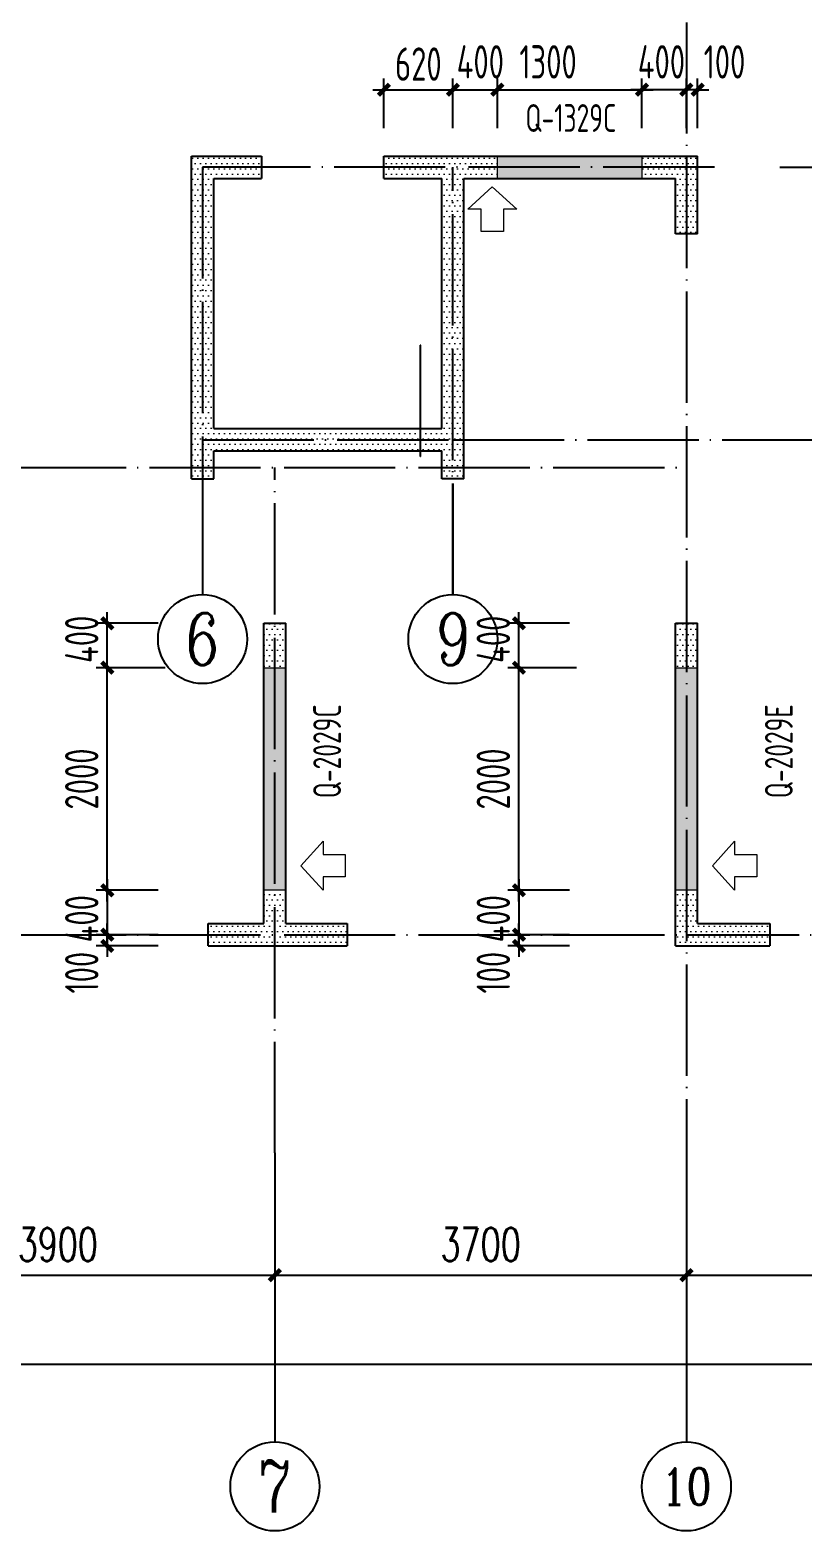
# Model space of a CAD drawing. Extents: x -85320 to 1679916, y -1321939 to 627.
# Drawn here: x 1039818 to 1046766, y -782274 to -768781 of the extents above; entities that cross this region are included whole.
import ezdxf
from ezdxf.enums import TextEntityAlignment as Align

# ---------------------------------------------------------------- set-up
doc = ezdxf.new("R2010")
doc.units = 0
doc.header["$LTSCALE"] = 1000
doc.linetypes.add('DOTE', pattern=[2.42, 2, -0.2, 0.02, -0.2])
for name, color, linetype in [('0004尺寸标注线', 12, 'Continuous'), ('AXIS', 3, 'Continuous'), ('AXIS_TEXT', 7, 'Continuous'), ('DOTE', 1, 'DOTE'), ('G-06墙-01砼墙', 50, 'Continuous')]:
    doc.layers.add(name, color=color, linetype=linetype)
for name, color, linetype, lineweight in [('DIM', 3, 'Continuous', 0), ('WCOL', 7, 'Continuous', 0), ('WCOL_DE_DIM', 3, 'Continuous', 0), ('WCOL_HATCH', 251, 'Continuous', 0), ('预制墙标注', 2, 'Continuous', 18)]:
    doc.layers.add(name, color=color, linetype=linetype, lineweight=lineweight)
doc.styles.add('_TCH_AXIS', font='COMPLEX', dxfattribs={"bigfont": 'GBCBIG'})
doc.styles.add('_TCH_DIM_T3', font='SIMPLEX', dxfattribs={"width": 0.705882, "bigfont": 'GBCBIG'})
doc.styles.add('COMPLEX', font='COMPLEX')
doc.styles.add('TSSD_Rein', font='Tssdeng.shx', dxfattribs={"width": 0.7, "bigfont": 'hztxt.shx'})
doc.styles.add('宋体', font='', dxfattribs={"width": 0.7})
doc.styles.add('样式 1', font='yjkeng.shx', dxfattribs={"width": 0.7, "bigfont": 'yjkchn.shx'})
doc.styles.get('宋体').set_extended_font_data('SimSun')
doc.dimstyles.new('1-1(A2)', dxfattribs={"dimtxt": 3, "dimasz": 1, "dimexe": 1, "dimexo": 1, "dimgap": 0.6, "dimtad": 1, "dimdec": 0, "dimrnd": 5, "dimzin": 0, "dimdsep": 46, "dimtxsty": '宋体', "dimblk": 'ARCHTICK', "dimcen": 1, "dimdle": 1, "dimclrd": 256, "dimclre": 256, "dimclrt": 42, "dimadec": 1, "dimazin": 0, "dimtfac": 1, "dimtdec": 0, "dimtix": 1, "dimtmove": 2, "dimatfit": 3, "dimldrblk": 'DOT', "dimfxl": 2, "dimtvp": 1, "dimtolj": 1, "dimtzin": 0, "dimarcsym": 0})
doc.dimstyles.new('_TCH_ARCH&&100', dxfattribs={"dimtxt": 297.5, "dimasz": 100, "dimexe": 250, "dimexo": 300, "dimgap": 126.25, "dimtad": 1, "dimdec": 0, "dimzin": 0, "dimdsep": 46, "dimtxsty": '_TCH_DIM_T3', "dimblk": 'ARCHTICK', "dimcen": 0.09, "dimclrt": 7, "dimazin": 2, "dimtfac": 1, "dimtdec": 0, "dimtix": 1, "dimtmove": 2, "dimatfit": 3, "dimfxl": 1, "dimtolj": 1, "dimtzin": 0, "dimarcsym": 0})
doc.dimstyles.new('TSSD_100_100$0', dxfattribs={"dimtxt": 300, "dimasz": 100, "dimexe": 100, "dimexo": 250, "dimgap": 80, "dimtad": 1, "dimdec": 0, "dimzin": 0, "dimdsep": 46, "dimtxsty": 'TSSD_Rein', "dimblk": 'ARCHTICK', "dimcen": 0, "dimdle": 100, "dimclrt": 7, "dimadec": 0, "dimazin": 0, "dimtfac": 1, "dimtdec": 0, "dimtix": 1, "dimtmove": 2, "dimatfit": 3, "dimldrblk": '_TSDBK', "dimfxl": 1, "dimtolj": 1, "dimtzin": 0, "dimarcsym": 0})
pattern_1 = [(0, (-5661462.457, -507233), (23.8125, 47.625), [0, -47.625])]
pattern_2 = [(0, (-5661462.457, -506133), (23.8125, 47.625), [0, -47.625])]

# ---------------------------------------------------------------- blocks, each defined once
blk = doc.blocks.new('_ArchTick')
at = {"color": 0, "linetype": 'ByBlock', "const_width": 0.4}
blk.add_lwpolyline([(-0.5, -0.5), (0.5, 0.5)], dxfattribs=at)
blk = doc.blocks.new('*D1075')
at = {"layer": 'AXIS', "color": 0, "lineweight": -2, "transparency": 16777216}
for p, q in [((1038119, -779176), (1038119, -780224)), ((1042019, -779176), (1042019, -780224)), ((1038119, -779974), (1042019, -779974))]:
    blk.add_line(p, q, dxfattribs=at)
at = {"layer": 'Defpoints', "color": 0, "transparency": 16777216}
for p in [(1038119, -778876), (1042019, -778876), (1042019, -779974)]:
    blk.add_point(p, dxfattribs=at)
at = {"layer": 'AXIS', "color": 0, "lineweight": -2, "transparency": 16777216, "xscale": 100, "yscale": 100, "zscale": 100, "rotation": 180}
blk.add_blockref('_ArchTick', (1038119, -779974), dxfattribs=at)
at = {"layer": 'AXIS', "color": 0, "lineweight": -2, "transparency": 16777216, "xscale": 100, "yscale": 100, "zscale": 100}
blk.add_blockref('_ArchTick', (1042019, -779974), dxfattribs=at)
at = {"layer": 'AXIS', "color": 7, "transparency": 16777216, "insert": (1040069, -779699), "char_height": 297.5, "attachment_point": 5, "style": '_TCH_DIM_T3'}
blk.add_mtext('\\A1;3900', dxfattribs=at)
blk = doc.blocks.new('*D1076')
at = {"layer": 'AXIS', "color": 0, "lineweight": -2, "transparency": 16777216}
for p, q in [((1042019, -779176), (1042019, -780224)), ((1045719, -779176), (1045719, -780224)), ((1042019, -779974), (1045719, -779974))]:
    blk.add_line(p, q, dxfattribs=at)
at = {"layer": 'Defpoints', "color": 0, "transparency": 16777216}
for p in [(1042019, -778876), (1045719, -778876), (1045719, -779974)]:
    blk.add_point(p, dxfattribs=at)
at = {"layer": 'AXIS', "color": 0, "lineweight": -2, "transparency": 16777216, "xscale": 100, "yscale": 100, "zscale": 100, "rotation": 180}
blk.add_blockref('_ArchTick', (1042019, -779974), dxfattribs=at)
at = {"layer": 'AXIS', "color": 0, "lineweight": -2, "transparency": 16777216, "xscale": 100, "yscale": 100, "zscale": 100}
blk.add_blockref('_ArchTick', (1045719, -779974), dxfattribs=at)
at = {"layer": 'AXIS', "color": 7, "transparency": 16777216, "insert": (1043869, -779699), "char_height": 297.5, "attachment_point": 5, "style": '_TCH_DIM_T3'}
blk.add_mtext('\\A1;3700', dxfattribs=at)
blk = doc.blocks.new('*D1077')
at = {"layer": 'AXIS', "color": 0, "lineweight": -2, "transparency": 16777216}
for p, q in [((1045719, -779176), (1045719, -780224)), ((1049819, -779176), (1049819, -780224)), ((1045719, -779974), (1049819, -779974))]:
    blk.add_line(p, q, dxfattribs=at)
at = {"layer": 'Defpoints', "color": 0, "transparency": 16777216}
for p in [(1045719, -778876), (1049819, -778876), (1049819, -779974)]:
    blk.add_point(p, dxfattribs=at)
at = {"layer": 'AXIS', "color": 0, "lineweight": -2, "transparency": 16777216, "xscale": 100, "yscale": 100, "zscale": 100, "rotation": 180}
blk.add_blockref('_ArchTick', (1045719, -779974), dxfattribs=at)
at = {"layer": 'AXIS', "color": 0, "lineweight": -2, "transparency": 16777216, "xscale": 100, "yscale": 100, "zscale": 100}
blk.add_blockref('_ArchTick', (1049819, -779974), dxfattribs=at)
at = {"layer": 'AXIS', "color": 7, "transparency": 16777216, "insert": (1047769, -779699), "char_height": 297.5, "attachment_point": 5, "style": '_TCH_DIM_T3'}
blk.add_mtext('\\A1;4100', dxfattribs=at)
blk = doc.blocks.new('*D1116')
at = {"layer": 'AXIS', "color": 0, "lineweight": -2, "transparency": 16777216}
for p, q in [((1034519, -779176), (1034519, -781024)), ((1081119, -779176), (1081119, -781024)), ((1034519, -780774), (1081119, -780774))]:
    blk.add_line(p, q, dxfattribs=at)
at = {"layer": 'Defpoints', "color": 0, "transparency": 16777216}
for p in [(1034519, -778876), (1081119, -778876), (1081119, -780774)]:
    blk.add_point(p, dxfattribs=at)
at = {"layer": 'AXIS', "color": 0, "lineweight": -2, "transparency": 16777216, "xscale": 100, "yscale": 100, "zscale": 100, "rotation": 180}
blk.add_blockref('_ArchTick', (1034519, -780774), dxfattribs=at)
at = {"layer": 'AXIS', "color": 0, "lineweight": -2, "transparency": 16777216, "xscale": 100, "yscale": 100, "zscale": 100}
blk.add_blockref('_ArchTick', (1081119, -780774), dxfattribs=at)
at = {"layer": 'AXIS', "color": 7, "transparency": 16777216, "insert": (1057819, -780499), "char_height": 297.5, "attachment_point": 5, "style": '_TCH_DIM_T3'}
blk.add_mtext('\\A1;46600', dxfattribs=at)
blk = doc.blocks.new('_AXISO')
blk.add_circle((0, 0), 0.5)
at = {"layer": 'AXIS_TEXT', "style": 'COMPLEX', "width": 1.041667}
blk.add_attdef('A', text='', height=0.56, dxfattribs=at).set_placement((-0.25, -0.28), (0.25, -0.28), align=Align.FIT)
blk = doc.blocks.new('*D1121')
at = {"layer": 'Defpoints', "color": 0, "transparency": 16777216}
for p in [(1040513, -776914), (1041219, -776914), (1041219, -777014)]:
    blk.add_point(p, dxfattribs=at)
at = {"layer": 'DIM', "color": 0, "lineweight": -2, "transparency": 16777216}
for p, q in [((1040969, -776914), (1040413, -776914)), ((1040513, -776914), (1040513, -776814)), ((1040513, -777014), (1040513, -776914)), ((1040969, -777014), (1040413, -777014)), ((1040513, -777014), (1040513, -777114))]:
    blk.add_line(p, q, dxfattribs=at)
at = {"layer": 'DIM', "color": 0, "lineweight": -2, "transparency": 16777216, "xscale": 100, "yscale": 100, "zscale": 100}
for p, rotation in [((1040513, -776914), 270), ((1040513, -777014), 90)]:
    blk.add_blockref('_ArchTick', p, dxfattribs=dict(at, rotation=rotation))
at = {"layer": 'DIM', "color": 7, "transparency": 16777216, "insert": (1040283, -777255), "char_height": 300, "attachment_point": 5, "rotation": 90, "style": 'TSSD_Rein'}
blk.add_mtext('\\A1;100', dxfattribs=at)
blk = doc.blocks.new('_TSDBK')
blk.add_line((-1, 0), (0, 0))
at = {"const_width": 0.5}
blk.add_lwpolyline([(-0.7, -0.7), (0.7, 0.7)], dxfattribs=at)
blk = doc.blocks.new('*D1122')
at = {"layer": 'Defpoints', "color": 0, "transparency": 16777216}
for p in [(1040513, -774514), (1041282, -774514), (1041219, -776514)]:
    blk.add_point(p, dxfattribs=at)
at = {"layer": 'DIM', "color": 0, "lineweight": -2, "transparency": 16777216}
for p, q in [((1041032, -774514), (1040413, -774514)), ((1040513, -776614), (1040513, -774414)), ((1040969, -776514), (1040413, -776514))]:
    blk.add_line(p, q, dxfattribs=at)
at = {"layer": 'DIM', "color": 0, "lineweight": -2, "transparency": 16777216, "xscale": 100, "yscale": 100, "zscale": 100}
for p, rotation in [((1040513, -774514), 90), ((1040513, -776514), 270)]:
    blk.add_blockref('_ArchTick', p, dxfattribs=dict(at, rotation=rotation))
at = {"layer": 'DIM', "color": 7, "transparency": 16777216, "insert": (1040283, -775514), "char_height": 300, "attachment_point": 5, "rotation": 90, "style": 'TSSD_Rein'}
blk.add_mtext('\\A1;2000', dxfattribs=at)
blk = doc.blocks.new('*D1123')
at = {"layer": 'Defpoints', "color": 0, "transparency": 16777216}
for p in [(1041219, -776514), (1040513, -776914), (1041219, -776914)]:
    blk.add_point(p, dxfattribs=at)
at = {"layer": 'DIM', "color": 0, "lineweight": -2, "transparency": 16777216}
for p, q in [((1040969, -776514), (1040413, -776514)), ((1040513, -776414), (1040513, -777014)), ((1040969, -776914), (1040413, -776914))]:
    blk.add_line(p, q, dxfattribs=at)
at = {"layer": 'DIM', "color": 0, "lineweight": -2, "transparency": 16777216, "xscale": 100, "yscale": 100, "zscale": 100}
for p, rotation in [((1040513, -776514), 90), ((1040513, -776914), 270)]:
    blk.add_blockref('_ArchTick', p, dxfattribs=dict(at, rotation=rotation))
at = {"layer": 'DIM', "color": 7, "transparency": 16777216, "insert": (1040283, -776770), "char_height": 300, "attachment_point": 5, "rotation": 90, "style": 'TSSD_Rein'}
blk.add_mtext('\\A1;400', dxfattribs=at)
blk = doc.blocks.new('*D1124')
at = {"layer": 'Defpoints', "color": 0, "transparency": 16777216}
for p in [(1040513, -774114), (1041219, -774114), (1041219, -774514)]:
    blk.add_point(p, dxfattribs=at)
at = {"layer": 'DIM', "color": 0, "lineweight": -2, "transparency": 16777216}
for p, q in [((1040969, -774114), (1040413, -774114)), ((1040513, -774614), (1040513, -774014)), ((1040969, -774514), (1040413, -774514))]:
    blk.add_line(p, q, dxfattribs=at)
at = {"layer": 'DIM', "color": 0, "lineweight": -2, "transparency": 16777216, "xscale": 100, "yscale": 100, "zscale": 100}
for p, rotation in [((1040513, -774114), 90), ((1040513, -774514), 270)]:
    blk.add_blockref('_ArchTick', p, dxfattribs=dict(at, rotation=rotation))
at = {"layer": 'DIM', "color": 7, "transparency": 16777216, "insert": (1040283, -774258), "char_height": 300, "attachment_point": 5, "rotation": 90, "style": 'TSSD_Rein'}
blk.add_mtext('\\A1;400', dxfattribs=at)
blk = doc.blocks.new('*D1125')
at = {"layer": 'Defpoints', "color": 0, "transparency": 16777216}
for p in [(1044213, -776914), (1044919, -776914), (1044919, -777014)]:
    blk.add_point(p, dxfattribs=at)
at = {"layer": 'DIM', "color": 0, "lineweight": -2, "transparency": 16777216}
for p, q in [((1044669, -776914), (1044113, -776914)), ((1044213, -776914), (1044213, -776814)), ((1044213, -777014), (1044213, -776914)), ((1044669, -777014), (1044113, -777014)), ((1044213, -777014), (1044213, -777114))]:
    blk.add_line(p, q, dxfattribs=at)
at = {"layer": 'DIM', "color": 0, "lineweight": -2, "transparency": 16777216, "xscale": 100, "yscale": 100, "zscale": 100}
for p, rotation in [((1044213, -776914), 270), ((1044213, -777014), 90)]:
    blk.add_blockref('_ArchTick', p, dxfattribs=dict(at, rotation=rotation))
at = {"layer": 'DIM', "color": 7, "transparency": 16777216, "insert": (1043983, -777255), "char_height": 300, "attachment_point": 5, "rotation": 90, "style": 'TSSD_Rein'}
blk.add_mtext('\\A1;100', dxfattribs=at)
blk = doc.blocks.new('*D1126')
at = {"layer": 'Defpoints', "color": 0, "transparency": 16777216}
for p in [(1044213, -774514), (1044982, -774514), (1044919, -776514)]:
    blk.add_point(p, dxfattribs=at)
at = {"layer": 'DIM', "color": 0, "lineweight": -2, "transparency": 16777216}
for p, q in [((1044732, -774514), (1044113, -774514)), ((1044213, -776614), (1044213, -774414)), ((1044669, -776514), (1044113, -776514))]:
    blk.add_line(p, q, dxfattribs=at)
at = {"layer": 'DIM', "color": 0, "lineweight": -2, "transparency": 16777216, "xscale": 100, "yscale": 100, "zscale": 100}
for p, rotation in [((1044213, -774514), 90), ((1044213, -776514), 270)]:
    blk.add_blockref('_ArchTick', p, dxfattribs=dict(at, rotation=rotation))
at = {"layer": 'DIM', "color": 7, "transparency": 16777216, "insert": (1043983, -775514), "char_height": 300, "attachment_point": 5, "rotation": 90, "style": 'TSSD_Rein'}
blk.add_mtext('\\A1;2000', dxfattribs=at)
blk = doc.blocks.new('*D1127')
at = {"layer": 'Defpoints', "color": 0, "transparency": 16777216}
for p in [(1044919, -776514), (1044213, -776914), (1044919, -776914)]:
    blk.add_point(p, dxfattribs=at)
at = {"layer": 'DIM', "color": 0, "lineweight": -2, "transparency": 16777216}
for p, q in [((1044669, -776514), (1044113, -776514)), ((1044213, -776414), (1044213, -777014)), ((1044669, -776914), (1044113, -776914))]:
    blk.add_line(p, q, dxfattribs=at)
at = {"layer": 'DIM', "color": 0, "lineweight": -2, "transparency": 16777216, "xscale": 100, "yscale": 100, "zscale": 100}
for p, rotation in [((1044213, -776514), 90), ((1044213, -776914), 270)]:
    blk.add_blockref('_ArchTick', p, dxfattribs=dict(at, rotation=rotation))
at = {"layer": 'DIM', "color": 7, "transparency": 16777216, "insert": (1043983, -776770), "char_height": 300, "attachment_point": 5, "rotation": 90, "style": 'TSSD_Rein'}
blk.add_mtext('\\A1;400', dxfattribs=at)
blk = doc.blocks.new('*D1128')
at = {"layer": 'Defpoints', "color": 0, "transparency": 16777216}
for p in [(1044213, -774114), (1044919, -774114), (1044919, -774514)]:
    blk.add_point(p, dxfattribs=at)
at = {"layer": 'DIM', "color": 0, "lineweight": -2, "transparency": 16777216}
for p, q in [((1044669, -774114), (1044113, -774114)), ((1044213, -774614), (1044213, -774014)), ((1044669, -774514), (1044113, -774514))]:
    blk.add_line(p, q, dxfattribs=at)
at = {"layer": 'DIM', "color": 0, "lineweight": -2, "transparency": 16777216, "xscale": 100, "yscale": 100, "zscale": 100}
for p, rotation in [((1044213, -774114), 90), ((1044213, -774514), 270)]:
    blk.add_blockref('_ArchTick', p, dxfattribs=dict(at, rotation=rotation))
at = {"layer": 'DIM', "color": 7, "transparency": 16777216, "insert": (1043983, -774258), "char_height": 300, "attachment_point": 5, "rotation": 90, "style": 'TSSD_Rein'}
blk.add_mtext('\\A1;400', dxfattribs=at)
blk = doc.blocks.new('*D1188')
at = {"layer": 'Defpoints', "color": 0, "transparency": 16777216}
for p in [(1043619, -769317), (1042999, -769914), (1043619, -769914)]:
    blk.add_point(p, dxfattribs=at)
at = {"layer": 'DIM', "color": 0, "lineweight": -2, "transparency": 16777216}
for p, q in [((1042999, -769664), (1042999, -769217)), ((1043619, -769664), (1043619, -769217)), ((1042899, -769317), (1043719, -769317))]:
    blk.add_line(p, q, dxfattribs=at)
at = {"layer": 'DIM', "color": 0, "lineweight": -2, "transparency": 16777216, "xscale": 100, "yscale": 100, "zscale": 100, "rotation": 180}
blk.add_blockref('_ArchTick', (1042999, -769317), dxfattribs=at)
at = {"layer": 'DIM', "color": 0, "lineweight": -2, "transparency": 16777216, "xscale": 100, "yscale": 100, "zscale": 100}
blk.add_blockref('_ArchTick', (1043619, -769317), dxfattribs=at)
at = {"layer": 'DIM', "color": 7, "transparency": 16777216, "insert": (1043309, -769087), "char_height": 300, "attachment_point": 5, "style": 'TSSD_Rein'}
blk.add_mtext('\\A1;620', dxfattribs=at)
blk = doc.blocks.new('*D1189')
at = {"layer": 'Defpoints', "color": 0, "transparency": 16777216}
for p in [(1044019, -769317), (1043619, -769914), (1044019, -769914)]:
    blk.add_point(p, dxfattribs=at)
at = {"layer": 'DIM', "color": 0, "lineweight": -2, "transparency": 16777216}
for p, q in [((1043619, -769664), (1043619, -769217)), ((1044019, -769664), (1044019, -769217)), ((1043519, -769317), (1044119, -769317))]:
    blk.add_line(p, q, dxfattribs=at)
at = {"layer": 'DIM', "color": 0, "lineweight": -2, "transparency": 16777216, "xscale": 100, "yscale": 100, "zscale": 100, "rotation": 180}
blk.add_blockref('_ArchTick', (1043619, -769317), dxfattribs=at)
at = {"layer": 'DIM', "color": 0, "lineweight": -2, "transparency": 16777216, "xscale": 100, "yscale": 100, "zscale": 100}
blk.add_blockref('_ArchTick', (1044019, -769317), dxfattribs=at)
at = {"layer": 'DIM', "color": 7, "transparency": 16777216, "insert": (1043866, -769067), "char_height": 300, "attachment_point": 5, "style": 'TSSD_Rein'}
blk.add_mtext('\\A1;400', dxfattribs=at)
blk = doc.blocks.new('*D1190')
at = {"layer": 'Defpoints', "color": 0, "transparency": 16777216}
for p in [(1045719, -769317), (1045719, -769914), (1045819, -769914)]:
    blk.add_point(p, dxfattribs=at)
at = {"layer": 'DIM', "color": 0, "lineweight": -2, "transparency": 16777216}
for p, q in [((1045719, -769664), (1045719, -769217)), ((1045819, -769664), (1045819, -769217)), ((1045719, -769317), (1045619, -769317)), ((1045819, -769317), (1045719, -769317)), ((1045819, -769317), (1045919, -769317))]:
    blk.add_line(p, q, dxfattribs=at)
at = {"layer": 'DIM', "color": 0, "lineweight": -2, "transparency": 16777216, "xscale": 100, "yscale": 100, "zscale": 100}
blk.add_blockref('_ArchTick', (1045719, -769317), dxfattribs=at)
at = {"layer": 'DIM', "color": 0, "lineweight": -2, "transparency": 16777216, "xscale": 100, "yscale": 100, "zscale": 100, "rotation": 180}
blk.add_blockref('_ArchTick', (1045819, -769317), dxfattribs=at)
at = {"layer": 'DIM', "color": 7, "transparency": 16777216, "insert": (1046061, -769067), "char_height": 300, "attachment_point": 5, "style": 'TSSD_Rein'}
blk.add_mtext('\\A1;100', dxfattribs=at)
blk = doc.blocks.new('*D1191')
at = {"layer": 'Defpoints', "color": 0, "transparency": 16777216}
for p in [(1045319, -769317), (1045319, -769914), (1045719, -769914)]:
    blk.add_point(p, dxfattribs=at)
at = {"layer": 'DIM', "color": 0, "lineweight": -2, "transparency": 16777216}
for p, q in [((1045319, -769664), (1045319, -769217)), ((1045719, -769664), (1045719, -769217)), ((1045819, -769317), (1045219, -769317))]:
    blk.add_line(p, q, dxfattribs=at)
at = {"layer": 'DIM', "color": 0, "lineweight": -2, "transparency": 16777216, "xscale": 100, "yscale": 100, "zscale": 100, "rotation": 180}
blk.add_blockref('_ArchTick', (1045319, -769317), dxfattribs=at)
at = {"layer": 'DIM', "color": 0, "lineweight": -2, "transparency": 16777216, "xscale": 100, "yscale": 100, "zscale": 100}
blk.add_blockref('_ArchTick', (1045719, -769317), dxfattribs=at)
at = {"layer": 'DIM', "color": 7, "transparency": 16777216, "insert": (1045494, -769067), "char_height": 300, "attachment_point": 5, "style": 'TSSD_Rein'}
blk.add_mtext('\\A1;400', dxfattribs=at)
blk = doc.blocks.new('*D1192')
at = {"layer": 'Defpoints', "color": 0, "transparency": 16777216}
for p in [(1045319, -769317), (1044019, -769914), (1045319, -769914)]:
    blk.add_point(p, dxfattribs=at)
at = {"layer": 'DIM', "color": 0, "lineweight": -2, "transparency": 16777216}
for p, q in [((1044019, -769664), (1044019, -769217)), ((1045319, -769664), (1045319, -769217)), ((1043919, -769317), (1045419, -769317))]:
    blk.add_line(p, q, dxfattribs=at)
at = {"layer": 'DIM', "color": 0, "lineweight": -2, "transparency": 16777216, "xscale": 100, "yscale": 100, "zscale": 100, "rotation": 180}
blk.add_blockref('_ArchTick', (1044019, -769317), dxfattribs=at)
at = {"layer": 'DIM', "color": 0, "lineweight": -2, "transparency": 16777216, "xscale": 100, "yscale": 100, "zscale": 100}
blk.add_blockref('_ArchTick', (1045319, -769317), dxfattribs=at)
at = {"layer": 'DIM', "color": 7, "transparency": 16777216, "insert": (1044475, -769067), "char_height": 300, "attachment_point": 5, "style": 'TSSD_Rein'}
blk.add_mtext('\\A1;1300', dxfattribs=at)
blk = doc.blocks.new('*D1275')
at = {"layer": '0004尺寸标注线', "lineweight": -2, "transparency": 16777216}
for p, q in [((1043330, -771614), (1043327, -771614)), ((1043328, -772615), (1043328, -771613)), ((1043330, -772614), (1043327, -772614))]:
    blk.add_line(p, q, dxfattribs=at)
at = {"layer": 'Defpoints', "color": 0, "transparency": 16777216}
for p in [(1043328, -771614), (1043982, -771614), (1043719, -772614)]:
    blk.add_point(p, dxfattribs=at)
at = {"layer": '0004尺寸标注线', "lineweight": -2, "transparency": 16777216}
for p, rotation in [((1043328, -771614), 90), ((1043328, -772614), 270)]:
    blk.add_blockref('_ArchTick', p, dxfattribs=dict(at, rotation=rotation))
at = {"layer": '0004尺寸标注线', "color": 42, "transparency": 16777216, "insert": (1043326, -772114), "char_height": 3, "attachment_point": 5, "rotation": 90, "style": '宋体'}
blk.add_mtext('\\A1;40000', dxfattribs=at)
blk = doc.blocks.new('_Dot')
at = {"color": 0, "linetype": 'ByBlock', "lineweight": -2}
blk.add_line((-0.5, 0), (-1, 0), dxfattribs=at)
at = {"color": 0, "linetype": 'ByBlock', "const_width": 0.5}
blk.add_lwpolyline([(-0.25, 0, 1), (0.25, 0, 1)], format="xyb", close=True, dxfattribs=at)

msp = doc.modelspace()

# ---------------------------------------------------------------- hatches: boundary and pattern name
at = {"layer": 'WCOL_DE_DIM'}
h = msp.add_hatch(color=6, dxfattribs=at)
h.dxf.hatch_style = 1
h.paths.add_polyline_path([(1044019.045, -769914.127), (1045319.045, -769914.126), (1045319.045, -770114.126), (1044019.045, -770114.127)])
h = msp.add_hatch(color=6, dxfattribs=at)
h.dxf.hatch_style = 1
h.paths.add_polyline_path([(1041919.045, -774514.127), (1042119.045, -774514.127), (1042119.045, -776514.126), (1041919.045, -776514.126)])
h = msp.add_hatch(color=6, dxfattribs=at)
h.dxf.hatch_style = 1
h.paths.add_polyline_path([(1045619.045, -774514.127), (1045819.045, -774514.127), (1045819.045, -776514.126), (1045619.045, -776514.126)])
at = {"layer": 'WCOL_HATCH'}
h = msp.add_hatch(dxfattribs=at)
h.set_pattern_fill('DOTS', color=256, scale=30, style=0)
h.set_pattern_definition(pattern_1)
h.paths.add_polyline_path([(1041269.045, -769914.126), (1041269.044, -772464.127), (1041469.044, -772464.127), (1041469.045, -770114.126), (1041899.045, -770114.126), (1041899.045, -769914.126)])
h = msp.add_hatch(dxfattribs=at)
h.set_pattern_fill('DOTS', color=256, scale=30, style=0)
h.set_pattern_definition(pattern_1)
h.paths.add_polyline_path([(1042999.045, -769914.126), (1042999.045, -770114.126), (1043519.045, -770114.126), (1043519.045, -770414.126), (1043719.045, -770414.126), (1043719.045, -770114.126), (1044019.045, -770114.126), (1044019.045, -769914.126)])
h = msp.add_hatch(dxfattribs=at)
h.set_pattern_fill('DOTS', color=256, scale=30, style=0)
h.set_pattern_definition(pattern_1)
h.paths.add_polyline_path([(1045319.045, -769914.126), (1045319.045, -770114.126), (1045619.045, -770114.126), (1045619.045, -770614.126), (1045819.045, -770614.126), (1045819.045, -769914.126)], flags=0)
h = msp.add_hatch(dxfattribs=at)
h.set_pattern_fill('DOTS', color=256, scale=30, style=0)
h.set_pattern_definition(pattern_1)
h.paths.add_polyline_path([(1043219.045, -772364.126), (1043219.045, -772564.126), (1043519.045, -772564.126), (1043519.045, -772814.126), (1043719.045, -772814.126), (1043719.044, -770414.126), (1043519.044, -770414.126), (1043519.045, -772364.126)])
h = msp.add_hatch(dxfattribs=at)
h.set_pattern_fill('DOTS', color=256, scale=30, style=0)
h.set_pattern_definition(pattern_1)
h.paths.add_polyline_path([(1041269.045, -772614.126), (1041269.045, -772814.126), (1041469.045, -772814.126), (1041469.045, -772564.126), (1043219.045, -772564.127), (1043219.045, -772364.127), (1041469.045, -772364.126), (1041469.045, -772064.126), (1041269.045, -772064.126)])
h = msp.add_hatch(dxfattribs=at)
h.set_pattern_fill('DOTS', color=256, scale=30, style=0)
h.set_pattern_definition(pattern_2)
h.paths.add_polyline_path([(1041919.045, -774114.127), (1041919.045, -774514.127), (1042119.045, -774514.127), (1042119.045, -774114.127)], flags=0)
h = msp.add_hatch(dxfattribs=at)
h.set_pattern_fill('DOTS', color=256, scale=30, style=0)
h.set_pattern_definition(pattern_2)
h.paths.add_polyline_path([(1045619.045, -774114.127), (1045619.045, -774514.127), (1045819.045, -774514.127), (1045819.045, -774114.127)], flags=0)
h = msp.add_hatch(dxfattribs=at)
h.set_pattern_fill('DOTS', color=256, scale=30, style=0)
h.set_pattern_definition(pattern_1)
h.paths.add_polyline_path([(1041419.045, -776814.126), (1041419.045, -777014.126), (1042669.045, -777014.126), (1042669.045, -776814.126), (1042119.045, -776814.126), (1042119.045, -776514.126), (1041919.045, -776514.126), (1041919.045, -776814.126)], flags=0)
h = msp.add_hatch(dxfattribs=at)
h.set_pattern_fill('DOTS', color=256, scale=30, style=0)
h.set_pattern_definition(pattern_1)
h.paths.add_polyline_path([(1045619.045, -776814.126), (1045619.045, -777014.126), (1046469.045, -777014.126), (1046469.045, -776814.126), (1045819.045, -776814.126), (1045819.045, -776514.126), (1045619.045, -776514.126)])

# ---------------------------------------------------------------- linework, layer by layer
at = {"layer": 'AXIS', "color": 0}
for p, q in [((1046558.544, -770014.127), (1047558.544, -770014.127)), ((1041369.044, -772856.456), (1041369.044, -773856.456)), ((1043619.044, -772856.456), (1043619.044, -773856.456))]:
    msp.add_line(p, q, dxfattribs=at)
at = {"layer": 'AXIS'}
for p, q in [((1042019.044, -778875.598), (1042019.044, -781474.098)), ((1045719.044, -778875.598), (1045719.044, -781474.098))]:
    msp.add_line(p, q, dxfattribs=at)
at = {"layer": 'DOTE', "ltscale": 0.5}
for p, q in [((1045719.044, -760242.387), (1045719.044, -778875.598)), ((1041369.044, -770014.127), (1041369.044, -773856.456)), ((1045970.727, -770014.127), (1041369.044, -770014.127)), ((1043619.044, -773856.456), (1043619.044, -770014.127)), ((1041369.044, -772464.127), (1043619.044, -772464.127)), ((1043619.044, -772464.127), (1074269.044, -772464.127)), ((1032421.261, -772714.127), (1045719.044, -772714.127)), ((1042019.044, -778875.598), (1042019.044, -772714.127)), ((1032421.261, -776914.127), (1082905.734, -776914.127))]:
    msp.add_line(p, q, dxfattribs=at)
at = {"layer": 'G-06墙-01砼墙'}
for p, q in [((1041269.045, -769914.126), (1041899.045, -769914.126)), ((1041269.045, -772364.126), (1041269.045, -769914.126)), ((1041899.045, -769914.126), (1041899.045, -770114.126)), ((1042999.045, -769914.126), (1043519.045, -769914.126)), ((1042999.045, -770114.126), (1042999.045, -769914.126)), ((1043519.045, -769914.126), (1045819.045, -769914.126)), ((1045819.045, -770614.126), (1045819.045, -769914.126)), ((1041469.045, -770114.126), (1041899.045, -770114.126)), ((1041469.045, -772364.126), (1041469.045, -770114.126)), ((1042999.045, -770114.126), (1043519.045, -770114.126)), ((1043519.045, -772364.126), (1043519.045, -770114.126)), ((1043719.045, -770114.126), (1045619.045, -770114.126)), ((1043719.045, -772364.126), (1043719.045, -770114.126)), ((1045619.045, -770614.126), (1045619.045, -770114.126)), ((1045819.045, -770614.126), (1045619.045, -770614.126)), ((1041269.045, -772614.126), (1041269.045, -772364.126)), ((1041469.045, -772364.126), (1043519.045, -772364.126)), ((1043719.045, -772814.126), (1043719.045, -772364.126)), ((1041269.045, -772814.126), (1041269.045, -772614.126)), ((1041469.045, -772814.126), (1041469.045, -772564.126)), ((1041469.045, -772564.126), (1043519.045, -772564.126)), ((1043519.045, -772814.126), (1043519.045, -772564.126)), ((1041269.045, -772814.126), (1041469.045, -772814.126)), ((1043719.045, -772814.126), (1043519.045, -772814.126)), ((1041919.045, -776814.126), (1041919.045, -774114.127)), ((1041919.045, -774114.127), (1042119.045, -774114.127)), ((1042119.045, -776814.126), (1042119.045, -774114.127)), ((1045619.045, -776814.126), (1045619.045, -774114.127)), ((1045619.045, -774114.127), (1045819.045, -774114.127)), ((1045819.045, -776814.126), (1045819.045, -774114.127)), ((1041419.045, -776814.126), (1041919.045, -776814.126)), ((1041419.045, -777014.126), (1041419.045, -776814.126)), ((1042119.045, -776814.126), (1042669.045, -776814.126)), ((1042669.045, -776814.126), (1042669.045, -777014.126)), ((1045619.045, -777014.126), (1045619.045, -776814.126)), ((1045819.045, -776814.126), (1046469.045, -776814.126)), ((1046469.045, -776814.126), (1046469.045, -777014.126)), ((1041419.045, -777014.126), (1042119.045, -777014.126)), ((1042119.045, -777014.126), (1042669.045, -777014.126)), ((1045619.045, -777014.126), (1045819.045, -777014.126)), ((1045819.045, -777014.126), (1046469.045, -777014.126))]:
    msp.add_line(p, q, dxfattribs=at)
at = {"layer": 'WCOL'}
for points in [[(1045319.045, -769914.126), (1045319.045, -770114.126), (1045619.045, -770114.126), (1045619.045, -770614.126), (1045819.045, -770614.126), (1045819.045, -769914.126)], [(1041919.045, -774114.127), (1041919.045, -774514.127), (1042119.045, -774514.127), (1042119.045, -774114.127)], [(1045619.045, -774114.127), (1045619.045, -774514.127), (1045819.045, -774514.127), (1045819.045, -774114.127)], [(1041419.045, -776814.126), (1041419.045, -777014.126), (1042669.045, -777014.126), (1042669.045, -776814.126), (1042119.045, -776814.126), (1042119.045, -776514.126), (1041919.045, -776514.126), (1041919.045, -776814.126)], [(1045619.045, -776814.126), (1045619.045, -777014.126), (1046469.045, -777014.126), (1046469.045, -776814.126), (1045819.045, -776814.126), (1045819.045, -776514.126), (1045619.045, -776514.126), (1045619.045, -776814.126)]]:
    msp.add_lwpolyline(points, close=True, dxfattribs=at)
for points in [[(1044192.97, -770391.084), (1044072.97, -770391.084), (1044072.97, -770591.084), (1043872.97, -770591.084), (1043872.97, -770391.084), (1043752.97, -770391.084), (1043972.97, -770191.084), (1044192.97, -770391.084)], [(1042452.049, -776073.139), (1042452.049, -776193.139), (1042652.049, -776193.139), (1042652.049, -776393.139), (1042452.049, -776393.139), (1042452.049, -776513.139), (1042252.049, -776293.139), (1042452.049, -776073.139)], [(1046152.049, -776073.139), (1046152.049, -776193.139), (1046352.049, -776193.139), (1046352.049, -776393.139), (1046152.049, -776393.139), (1046152.049, -776513.139), (1045952.049, -776293.139), (1046152.049, -776073.139)]]:
    msp.add_lwpolyline(points, dxfattribs=at)
at = {"layer": 'WCOL_DE_DIM'}
for points in [[(1044019.045, -769914.127), (1045319.045, -769914.126), (1045319.045, -770114.126), (1044019.045, -770114.127)], [(1041919.045, -774514.127), (1042119.045, -774514.127), (1042119.045, -776514.126), (1041919.045, -776514.126)], [(1045619.045, -774514.127), (1045819.045, -774514.127), (1045819.045, -776514.126), (1045619.045, -776514.126)]]:
    msp.add_lwpolyline(points, close=True, dxfattribs=at)

# ---------------------------------------------------------------- block references
at = {"layer": 'AXIS', "color": 0}
ref = msp.add_blockref('_AXISO', (1041369.044, -774256.456), dxfattribs=dict(at, xscale=800, yscale=800, zscale=800))
ref.add_attrib('A', '6', dxfattribs={"layer": 'AXIS_TEXT', "color": 0, "height": 465.948, "style": '_TCH_AXIS'}).set_placement((1041213.728, -774489.43), (1041524.36, -774489.43), align=Align.FIT)
ref = msp.add_blockref('_AXISO', (1043619.044, -774256.456), dxfattribs=dict(at, xscale=800, yscale=800, zscale=800))
ref.add_attrib('A', '9', dxfattribs={"layer": 'AXIS_TEXT', "color": 0, "height": 465.948, "style": '_TCH_AXIS'}).set_placement((1043463.728, -774489.43), (1043774.36, -774489.43), align=Align.FIT)
at = {"layer": 'AXIS'}
ref = msp.add_blockref('_AXISO', (1042019.044, -781874.098), dxfattribs=dict(at, xscale=800, yscale=800, zscale=800))
ref.add_attrib('A', '7', dxfattribs={"layer": 'AXIS_TEXT', "height": 465.948, "style": '_TCH_AXIS'}).set_placement((1041863.728, -782107.072), (1042174.36, -782107.072), align=Align.FIT)
ref = msp.add_blockref('_AXISO', (1045719.044, -781874.098), dxfattribs=dict(at, xscale=800, yscale=800, zscale=800))
ref.add_attrib('A', '10', dxfattribs={"layer": 'AXIS_TEXT', "height": 328.4455, "style": '_TCH_AXIS'}).set_placement((1045492.26, -782038.321), (1045945.828, -782038.321), align=Align.FIT)

# ---------------------------------------------------------------- texts
at = {"layer": '预制墙标注', "linetype": 'Continuous', "style": '样式 1', "width": 0.7}
for s, rotation, p in [('Q-1329C', 359.9999975, (1044270.972, -769446.635)), ('Q-2029C', 90.0000025, (1042363.738, -775687.372)), ('Q-2029E', 90.0000025, (1046424.709, -775687.372))]:
    msp.add_text(s, height=250, rotation=rotation, dxfattribs=at).set_placement(p, align=Align.TOP_LEFT)

# ---------------------------------------------------------------- dimensions: what is measured, and where the dimension line sits
at = {"layer": '0004尺寸标注线'}
dim = msp.add_linear_dim(base=(1043328.404, -771614.126), p1=(1043719.045, -772614.126), p2=(1043981.543, -771614.126), angle=270, dimstyle='1-1(A2)', override={"dimlfac": 40, "dimfxlon": 1}, dxfattribs=at)
dim.commit()
dim.dimension.update_dxf_attribs({"geometry": '*D1275', "text_midpoint": (1043326.304, -772114.126)})
at = {"layer": 'AXIS'}
for p1, p2, distance, picture, middle in [((1034519.044, -778875.598), (1081119.044, -778875.598), -1898.5, '*D1116', (1057819.044, -780499.098)), ((1038119.044, -778875.598), (1042019.044, -778875.598), -1098.5, '*D1075', (1040069.044, -779699.098)), ((1042019.044, -778875.598), (1045719.044, -778875.598), -1098.5, '*D1076', (1043869.044, -779699.098)), ((1045719.044, -778875.598), (1049819.044, -778875.598), -1098.5, '*D1077', (1047769.044, -779699.098))]:
    dim = msp.add_aligned_dim(p1=p1, p2=p2, distance=distance, dimstyle='_TCH_ARCH&&100', dxfattribs=at)
    dim.commit()
    dim.dimension.update_dxf_attribs({"geometry": picture, "text_midpoint": middle})
at = {"layer": 'DIM'}
dim = msp.add_linear_dim(base=(1043619.044, -769317.251), p1=(1042999.045, -769914.126), p2=(1043619.044, -769914.126), dimstyle='TSSD_100_100$0', dxfattribs=at)
dim.commit()
dim.dimension.update_dxf_attribs({"geometry": '*D1188', "text_midpoint": (1043309.044, -769087.251)})
for base, p1, p2, picture, middle in [((1044019.045, -769317.251), (1043619.044, -769914.126), (1044019.045, -769914.127), '*D1189', (1043866.122, -769067.251)), ((1045319.045, -769317.251), (1044019.045, -769914.127), (1045319.045, -769914.126), '*D1192', (1044474.899, -769067.251)), ((1045319.045, -769317.251), (1045719.044, -769914.126), (1045319.045, -769914.126), '*D1191', (1045494.392, -769067.251)), ((1045719.044, -769317.251), (1045819.045, -769914.126), (1045719.044, -769914.126), '*D1190', (1046060.968, -769067.251))]:
    dim = msp.add_linear_dim(base=base, p1=p1, p2=p2, dimstyle='TSSD_100_100$0', dxfattribs=at)
    dim.commit()
    dim.dimension.update_dxf_attribs({"geometry": picture, "text_midpoint": middle, "dimtype": 160})
for base, p1, p2, angle, picture, middle in [((1040512.603, -774114.126), (1041219.045, -774514.126), (1041219.045, -774114.126), 90, '*D1124', (1040282.603, -774258.331)), ((1044212.603, -774114.126), (1044919.045, -774514.126), (1044919.045, -774114.126), 90, '*D1128', (1043982.603, -774258.331)), ((1040512.603, -776914.127), (1041219.045, -776514.127), (1041219.045, -776914.127), 270, '*D1123', (1040282.603, -776769.922)), ((1044212.603, -776914.127), (1044919.045, -776514.127), (1044919.045, -776914.127), 270, '*D1127', (1043982.603, -776769.922)), ((1040512.603, -776914.127), (1041219.045, -777014.126), (1041219.045, -776914.127), 90, '*D1121', (1040282.603, -777255.417)), ((1044212.603, -776914.127), (1044919.045, -777014.126), (1044919.045, -776914.127), 90, '*D1125', (1043982.603, -777255.417))]:
    dim = msp.add_linear_dim(base=base, p1=p1, p2=p2, angle=angle, dimstyle='TSSD_100_100$0', dxfattribs=at)
    dim.commit()
    dim.dimension.update_dxf_attribs({"geometry": picture, "text_midpoint": middle, "dimtype": 160})
for base, p1, p2, picture, middle in [((1040512.603, -774514.127), (1041219.045, -776514.127), (1041282.483, -774514.127), '*D1122', (1040282.603, -775514.127)), ((1044212.603, -774514.127), (1044919.045, -776514.127), (1044982.483, -774514.127), '*D1126', (1043982.603, -775514.127))]:
    dim = msp.add_linear_dim(base=base, p1=p1, p2=p2, angle=90, dimstyle='TSSD_100_100$0', dxfattribs=at)
    dim.commit()
    dim.dimension.update_dxf_attribs({"geometry": picture, "text_midpoint": middle})

doc.saveas('drawing.dxf')
